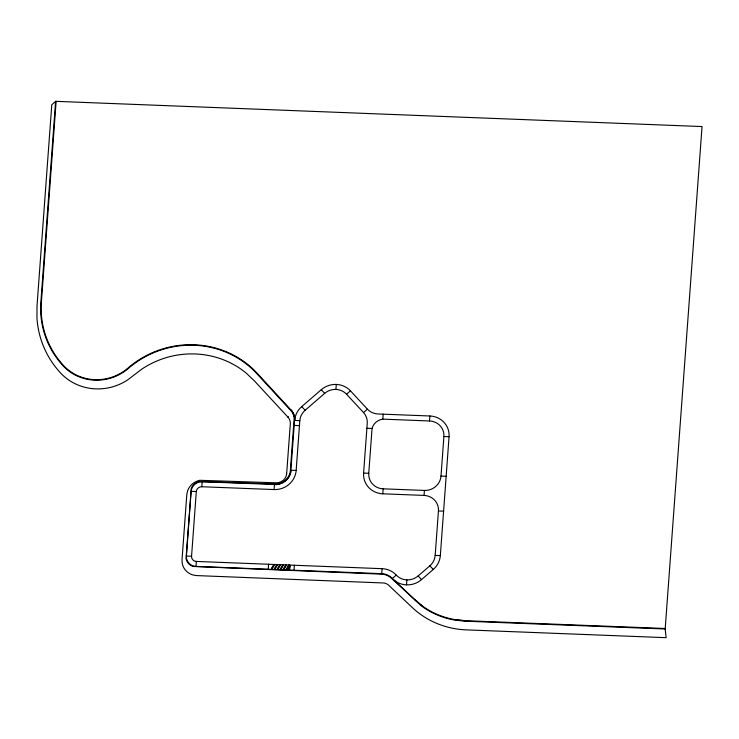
<?xml version="1.0" encoding="UTF-8"?>
<svg xmlns="http://www.w3.org/2000/svg" width="739" height="739" viewBox="0 0 739 739"><rect width="100%" height="100%" fill="white"/><g stroke="black" fill="none" stroke-linecap="round" stroke-linejoin="round"><path stroke-width="1.11" d="M286.658 473.708A9.893 9.422 -19.6 0 1 276.137 482.807L199.733 480.304A16.166 15.408 -19.6 0 0 187.586 490.807L186.819 494.437L182.016 559.894L182.247 563.561A16.166 15.408 -19.6 0 0 192.787 574.951L196.537 575.579L383.911 582.988A9.866 9.404 -19.6 0 1 388.455 585.039L412.371 607.615A84.542 80.588 -19.6 0 0 466.207 629.868L666.125 637.674L665.174 628.991L702.05 126.563L55.61 101.326L40.867 302.233A92.412 88.089 -19.6 0 0 63.138 365.86A46.465 44.285 -19.6 0 0 128.337 368.428A91.405 87.128 -19.6 0 1 256.636 373.417M56.127 101.354L41.384 302.233A91.904 87.608 -19.6 0 0 63.526 365.519A45.957 43.804 -19.6 0 0 128.023 368.04A91.904 87.608 -19.6 0 1 257.006 373.075L292.136 411.226A15.611 14.882 -19.6 0 1 294.685 418.496L290.741 472.193A15.611 14.882 -19.6 0 1 276.46 484.544L202.2 481.763A10.401 9.912 -19.6 0 0 191.152 491.315L186.404 556.051A10.401 9.912 -19.6 0 0 195.992 566.416L381.721 573.667A15.593 14.863 -19.6 0 1 392.344 578.461L415.087 599.929A78.851 75.156 -19.6 0 0 465.302 620.686L665.211 628.492M346.554 394.22L363.505 412.538A15.593 14.863 -19.6 0 1 367.255 423.281L363.606 473.08A20.794 19.824 -19.6 0 0 382.784 493.8L424.057 495.416A15.593 14.863 -19.6 0 1 438.439 510.954L435.169 555.414A15.593 14.863 -19.6 0 1 429.867 565.806L418.145 575.94A15.593 14.863 -19.6 0 1 396.252 575.09A20.794 19.824 -19.6 0 0 382.091 568.679L196.352 561.437A5.201 4.951 -19.6 0 1 191.558 556.255L196.315 491.518A5.201 4.951 -19.6 0 1 201.839 486.742L274.067 489.56A20.794 19.824 -19.6 0 0 296.163 470.447L299.822 420.648A15.593 14.863 -19.6 0 1 305.133 410.265L324.661 393.37A15.593 14.863 -19.6 0 1 346.554 394.22L350.462 390.848L367.403 409.166A15.593 14.863 -19.6 0 0 378.026 413.969L429.886 415.992A20.794 19.824 -19.6 0 1 449.063 436.712L440.333 555.617A20.794 19.824 -19.6 0 1 433.257 569.464L421.535 579.607A20.794 19.824 -19.6 0 1 394.247 580.263M195.992 566.416L196.352 561.437M201.839 486.742L202.2 481.763M268.22 569.233L268.58 564.254M274.067 489.56L274.428 484.581A15.593 14.863 -19.6 0 0 291.009 470.244L296.163 470.447M271.398 569.104L271.97 569.252L272.044 568.254L271.462 568.236L271.85 569.122M272.931 565.797L273.513 565.815L273.439 566.813L272.857 566.795L273.375 565.935M273.67 564.578L274.252 564.596L274.178 565.594L273.596 565.575L274.114 564.716M274.363 569.224L274.936 569.372L275.01 568.374L274.428 568.356L274.816 569.242M275.896 565.908L276.478 565.935L276.404 566.933L275.832 566.905L276.34 566.056M276.635 564.688L277.217 564.716L277.143 565.714L276.562 565.686L277.079 564.836M277.328 569.335L277.901 569.483L277.975 568.485L277.393 568.467L277.781 569.353M278.871 566.028L279.444 566.046L279.379 567.044L278.797 567.025L279.305 566.166M279.601 564.808L280.183 564.827L280.109 565.825L279.527 565.806L279.989 565.695M286.649 473.708L290.307 423.946A9.903 9.441 -19.6 0 0 287.914 417.11L254.151 380.622L246.133 373.056A86.177 82.14 -19.6 0 0 142.008 368.992L127.718 379.855A51.684 49.264 -19.6 0 1 60.543 372.946A97.64 93.068 -19.6 0 1 36.95 317.955L37.015 305.891L51.776 104.827L55.61 101.326M280.293 569.455L280.866 569.603L280.94 568.605L280.358 568.587L280.746 569.473M281.836 566.139L282.418 566.166L282.344 567.164L281.762 567.136L282.28 566.286M282.566 564.919L283.148 564.947L283.074 565.945L282.501 565.917L283.009 565.067M283.268 569.566L283.831 569.714L283.905 568.725L283.323 568.697L283.767 568.836M284.801 566.259L285.383 566.277L285.309 567.275L284.727 567.256L285.245 566.397M285.54 565.039L286.113 565.058L286.048 566.056L285.466 566.037L285.975 565.178M286.233 569.686L286.806 569.834L286.871 568.836L286.298 568.818L286.686 569.704M287.767 566.379L288.349 566.397L288.275 567.395L287.693 567.367L288.21 566.517M288.506 565.159L289.088 565.178L289.014 566.176L288.432 566.148L288.949 565.298M288.857 570.037L289.226 565.058M289.18 570.046L289.54 565.067M289.503 570.065L289.864 565.086M294.011 570.24L294.381 565.261M335.931 389.425L336.291 384.437M446.153 476.304L440.998 476.101A15.593 14.863 -19.6 0 1 424.417 490.437L383.144 488.821A15.593 14.863 -19.6 0 1 368.761 473.283L372.05 428.463A12.517 11.926 -19.6 0 1 382.82 419.142L429.516 420.971A15.593 14.863 -19.6 0 1 443.899 436.509L449.063 436.712M382.82 419.142L383.19 414.163M382.784 493.8L383.144 488.821M381.721 573.667L382.091 568.679M406.515 584.872L406.875 579.893M424.057 495.416L424.417 490.437M429.516 420.971L429.886 415.992M440.998 476.101L443.899 436.509M287.924 417.129L288.182 416.417M299.822 420.648L294.658 420.445A20.794 19.824 -19.6 0 1 301.743 406.598L321.271 389.702A20.794 19.824 -19.6 0 1 350.462 390.848M363.505 412.538L367.403 409.166M392.344 578.461L396.252 575.09M294.298 425.424L299.452 425.627M366.895 428.26L372.05 428.463M363.606 473.08L368.761 473.283M191.152 491.315L196.315 491.518M438.439 510.954L443.594 511.157M435.169 555.414L440.333 555.617M186.404 556.051L191.558 556.255M289.198 565.372L289.845 565.39M289.18 565.677L289.817 565.704M289.152 565.991L289.799 566.019M289.134 566.305L289.771 566.333M289.106 566.61L289.753 566.637M289.088 566.924L289.734 566.952M289.06 567.238L289.706 567.266M289.041 567.552L289.688 567.57M289.014 567.857L289.66 567.885M288.995 568.171L289.642 568.199M288.967 568.485L289.614 568.503M288.949 568.79L289.596 568.818M288.921 569.104L289.568 569.132M288.903 569.418L289.549 569.436M288.875 569.723L289.522 569.751M665.174 628.991L465.404 621.194L455.88 620.261A79.359 75.646 -19.6 0 1 421.775 606.165L390.58 577.501A15.094 14.383 -19.6 0 0 381.675 574.157L193.175 566.453A10.919 10.411 -19.6 0 1 186.052 558.749L191.198 488.599A10.919 10.411 -19.6 0 1 199.41 481.505L276.432 484.045A15.085 14.383 -19.6 0 0 290.233 472.11L294.168 418.533A15.085 14.383 -19.6 0 0 291.711 411.512L256.627 373.426M455.981 619.772L465.459 620.695M414.976 599.828L422.098 605.768M321.271 389.702L324.661 393.37M301.743 406.598L305.133 410.265M429.867 565.806L433.257 569.464M418.145 575.94L421.535 579.607M290.907 409.711A15.593 14.863 -19.6 0 1 294.658 420.445M272.137 567.885L272.709 568.032L272.774 567.035L272.201 567.016L272.137 567.885M275.102 568.005L275.675 568.152L275.749 567.155L275.167 567.127L275.102 568.005M278.067 568.115L278.64 568.263L278.714 567.266L278.132 567.247L278.067 568.115M281.032 568.236L281.605 568.383L281.679 567.386L281.097 567.367L281.032 568.236M283.998 568.346L284.57 568.494L284.644 567.506L284.062 567.478L283.998 568.346M286.963 568.467L287.536 568.614L287.61 567.617L287.028 567.598L286.963 568.467"/></g></svg>
